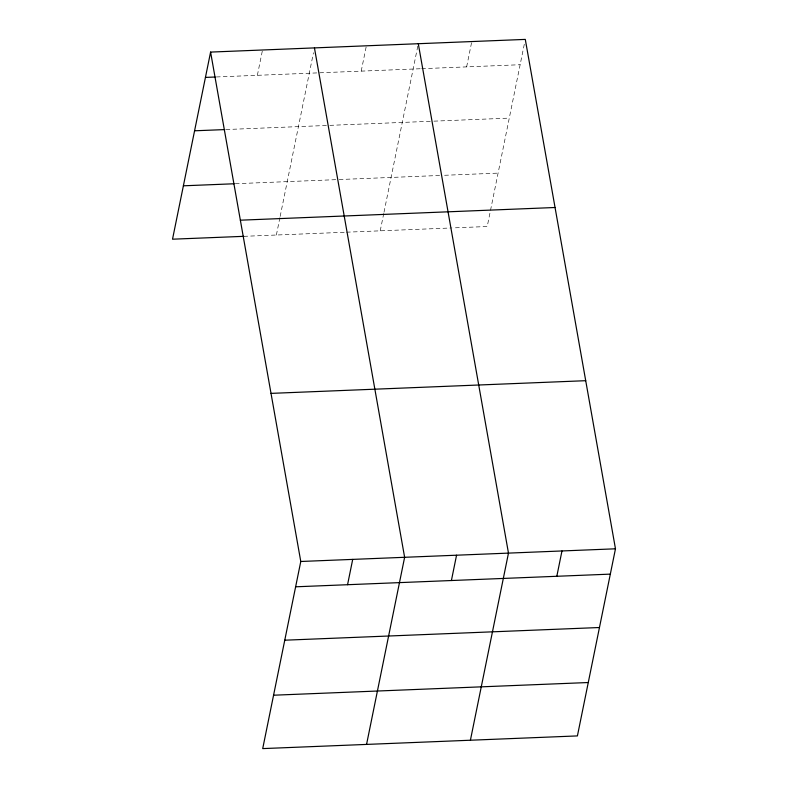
<?xml version="1.0" encoding="UTF-8"?>
<svg xmlns="http://www.w3.org/2000/svg" width="788" height="788" viewBox="0 0 788 788"><rect width="100%" height="100%" fill="white"/><g stroke="black" fill="none" stroke-linecap="round" stroke-linejoin="round"><path stroke-width="0.59" stroke-dasharray="3.94 2.96" d="M257.371 75.313L262.522 49.989M276.371 235.021L279.917 217.606M280.154 216.444L313.466 52.717M361.219 71.127L366.371 45.803M380.22 230.835L383.766 213.42M384.002 212.258L418.044 44.916M466.634 66.882L471.785 41.557M524.306 44.227L487.22 226.52L453.169 227.89M216.316 76.968L420.437 68.743M421.649 68.694L520.129 64.724M225.979 129.537L328.616 125.4M329.827 125.351L432.671 121.204M433.892 121.155L509.275 118.121M235.316 183.722L337.954 179.585M339.165 179.536L442.147 175.379M444.58 175.281L498.075 173.124M243.768 236.331L345.203 232.243M346.415 232.194L451.957 227.939"/><path stroke-width="1.18" d="M210.593 52.087L300.78 561.48L262.709 748.6L577.407 735.913L615.477 548.803L525.291 39.4L210.593 52.087L172.523 239.197L243.768 236.331M347.557 584.716L352.709 559.391M366.558 744.414L404.628 557.293L314.442 47.901M451.406 580.529L456.557 555.205M470.406 740.227L508.477 553.107L418.29 43.714M556.82 576.284L561.972 550.95M205.441 77.411L215.104 77.017M194.577 130.798L224.767 129.587M183.387 185.81L234.105 183.771M240.36 220.187L555.048 207.5M271.023 393.379L585.711 380.693M300.78 561.48L615.477 548.803M295.628 586.804L610.316 574.127M284.773 640.201L599.461 627.514M273.574 695.213L588.262 682.526"/></g></svg>
